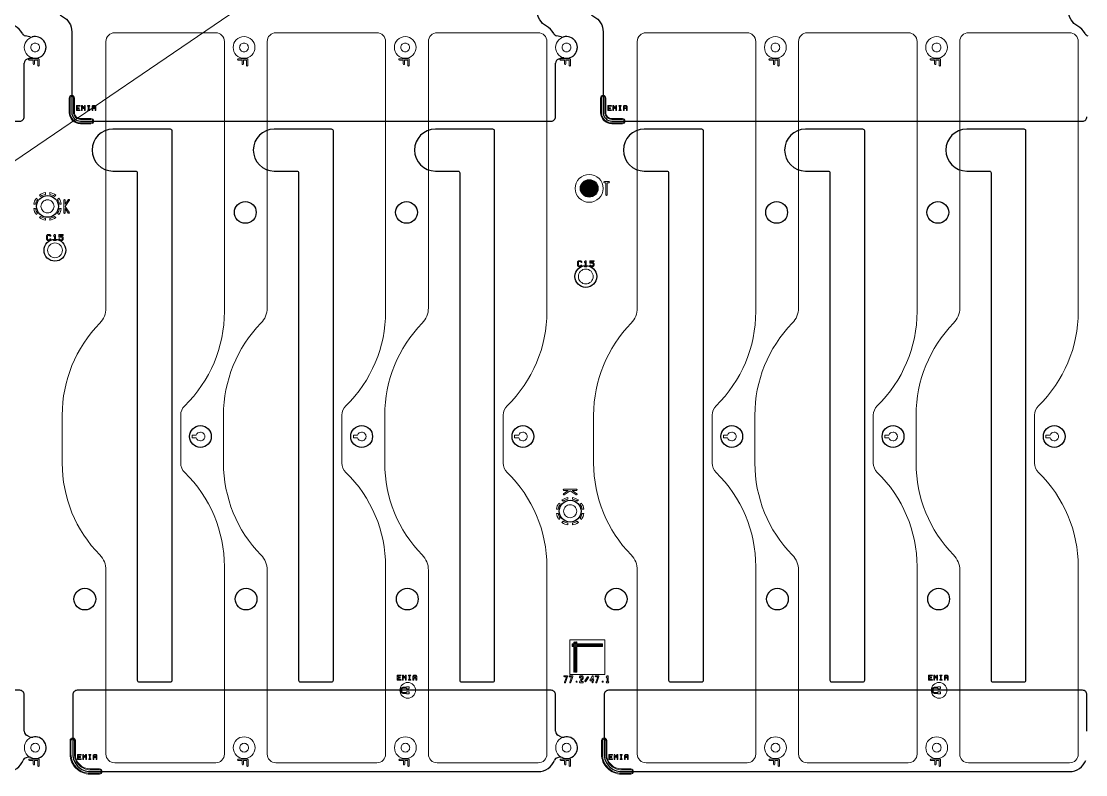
# Model space of a CAD drawing. Extents: x 2864 to 3941, y 2420 to 3182.
# Drawn here: x 3551.7 to 3673.9, y 2852.7 to 2939.2 of the extents above; entities that cross this region are included whole.
import ezdxf

# ---------------------------------------------------------------- set-up
doc = ezdxf.new("R2010")
doc.units = 0
doc.layers.get('0').update_dxf_attribs({"lineweight": 0})
doc.layers.add('EMI-T', color=6, linetype='Continuous', lineweight=0)
doc.layers.add('備註', color=1, linetype='Continuous', lineweight=0)
doc.layers.add('emia-b-panel_layer1', color=2, linetype='Continuous')
doc.layers.add('peta-b_layer0', color=1, linetype='Continuous')

# ---------------------------------------------------------------- blocks, each defined once
blk = doc.blocks.new('PAD_R1')
at = {"const_width": 0.5}
blk.add_lwpolyline([(0.25, 0, 1), (-0.25, 0, 1)], format="xyb", close=True, dxfattribs=at)

msp = doc.modelspace()

# ---------------------------------------------------------------- linework, layer by layer
for p, q in [((3559.39266, 2928.91883), (3559.47875, 2928.91883)), ((3620.39266, 2928.91883), (3620.47875, 2928.91883)), ((3554.42031, 2919.30387), (3554.42031, 2919.50672)), ((3553.51949, 2918.72363), (3553.37605, 2918.86707)), ((3553.37606, 2916.98567), (3553.51949, 2917.12911)), ((3555.51751, 2913.99884), (3555.61685, 2913.99884)), ((3616.46036, 2910.99052), (3616.5597, 2910.99052)), ((3615.43837, 2884.93044), (3614.91644, 2885.29039)), ((3614.42031, 2884.30387), (3614.42031, 2884.50672)), ((3613.51949, 2883.72363), (3613.37605, 2883.86707)), ((3613.37605, 2881.98567), (3613.51949, 2882.12911)), ((3596.23875, 2863.51816), (3596.32484, 2863.51816)), ((3617.10173, 2863.58255), (3617.18048, 2863.73131)), ((3617.18048, 2863.58255), (3617.10173, 2863.58255)), ((3617.18048, 2863.73131), (3617.18048, 2863.58255)), ((3618.96101, 2863.23739), (3619.04048, 2863.23739)), ((3657.23875, 2863.51816), (3657.32484, 2863.51816)), ((3559.52896, 2854.40886), (3559.61505, 2854.40886)), ((3620.52896, 2854.40886), (3620.61505, 2854.40886))]:
    msp.add_line(p, q)
at = {"linetype": 'Continuous'}
for points in [[(3574.97856, 2855.03646), (3574.97856, 2876.56753, 0.202321), (3570.41506, 2887.38399, -0.202214), (3569.96206, 2888.45803), (3569.96206, 2893.95789, -0.202309), (3570.41545, 2895.03231, 0.202312), (3574.97856, 2905.8484), (3574.97856, 2936.85646, 0.414215), (3573.97856, 2937.85646), (3562.37863, 2937.85646, 0.414215), (3561.37864, 2936.85646), (3561.37864, 2906.26292, -0.196013), (3560.66591, 2904.51515, 0.196007), (3556.36213, 2893.95789), (3556.36213, 2888.45803, 0.196007), (3560.66594, 2877.90074, -0.196009), (3561.37864, 2876.153), (3561.37864, 2855.03646, 0.414215), (3562.37863, 2854.03646), (3573.97856, 2854.03646, 0.414215)], [(3593.48856, 2855.03646), (3593.48856, 2876.56753, 0.202321), (3588.92506, 2887.38399, -0.202214), (3588.47206, 2888.45803), (3588.47206, 2893.95789, -0.202309), (3588.92545, 2895.03231, 0.202312), (3593.48856, 2905.8484), (3593.48856, 2936.85646, 0.414215), (3592.48856, 2937.85646), (3580.88863, 2937.85646, 0.414215), (3579.88863, 2936.85646), (3579.88863, 2906.26292, -0.196013), (3579.17591, 2904.51515, 0.196007), (3574.87214, 2893.95789), (3574.87214, 2888.45803, 0.196007), (3579.17594, 2877.90074, -0.196009), (3579.88863, 2876.153), (3579.88863, 2855.03646, 0.414215), (3580.88863, 2854.03646), (3592.48856, 2854.03646, 0.414215)], [(3611.99856, 2855.03646), (3611.99856, 2876.56753, 0.202321), (3607.43506, 2887.38399, -0.202214), (3606.98206, 2888.45803), (3606.98206, 2893.95789, -0.202309), (3607.43545, 2895.03231, 0.202312), (3611.99856, 2905.8484), (3611.99856, 2936.85646, 0.414215), (3610.99856, 2937.85646), (3599.39863, 2937.85646, 0.414215), (3598.39864, 2936.85646), (3598.39864, 2906.26292, -0.196013), (3597.68591, 2904.51515, 0.196007), (3593.38213, 2893.95789), (3593.38213, 2888.45803, 0.196007), (3597.68594, 2877.90074, -0.196009), (3598.39864, 2876.153), (3598.39864, 2855.03646, 0.414215), (3599.39863, 2854.03646), (3610.99856, 2854.03646, 0.414215)], [(3635.97856, 2855.03646), (3635.97856, 2876.56753, 0.202321), (3631.41506, 2887.38399, -0.202214), (3630.96206, 2888.45803), (3630.96206, 2893.95789, -0.202309), (3631.41545, 2895.03231, 0.202312), (3635.97856, 2905.8484), (3635.97856, 2936.85646, 0.414215), (3634.97856, 2937.85646), (3623.37863, 2937.85646, 0.414215), (3622.37864, 2936.85646), (3622.37864, 2906.26292, -0.196013), (3621.66591, 2904.51515, 0.196007), (3617.36213, 2893.95789), (3617.36213, 2888.45803, 0.196007), (3621.66594, 2877.90074, -0.196009), (3622.37864, 2876.153), (3622.37864, 2855.03646, 0.414215), (3623.37863, 2854.03646), (3634.97856, 2854.03646, 0.414215)], [(3654.48856, 2855.03646), (3654.48856, 2876.56753, 0.202321), (3649.92506, 2887.38399, -0.202214), (3649.47206, 2888.45803), (3649.47206, 2893.95789, -0.202309), (3649.92545, 2895.03231, 0.202312), (3654.48856, 2905.8484), (3654.48856, 2936.85646, 0.414215), (3653.48856, 2937.85646), (3641.88863, 2937.85646, 0.414215), (3640.88864, 2936.85646), (3640.88864, 2906.26292, -0.196013), (3640.17591, 2904.51515, 0.196007), (3635.87214, 2893.95789), (3635.87214, 2888.45803, 0.196007), (3640.17594, 2877.90074, -0.196009), (3640.88864, 2876.153), (3640.88864, 2855.03646, 0.414215), (3641.88863, 2854.03646), (3653.48856, 2854.03646, 0.414215)], [(3672.99856, 2855.03646), (3672.99856, 2876.56753, 0.202321), (3668.43506, 2887.38399, -0.202214), (3667.98206, 2888.45803), (3667.98206, 2893.95789, -0.202309), (3668.43545, 2895.03231, 0.202312), (3672.99856, 2905.8484), (3672.99856, 2936.85646, 0.414215), (3671.99856, 2937.85646), (3660.39863, 2937.85646, 0.414215), (3659.39864, 2936.85646), (3659.39864, 2906.26292, -0.196013), (3658.68591, 2904.51515, 0.196007), (3654.38214, 2893.95789), (3654.38214, 2888.45803, 0.196007), (3658.68594, 2877.90074, -0.196009), (3659.39864, 2876.153), (3659.39864, 2855.03646, 0.414215), (3660.39863, 2854.03646), (3671.99856, 2854.03646, 0.414215)], [(3554.49736, 2936.1776, 0.414215), (3553.24735, 2937.4276, 0.414215), (3551.99736, 2936.1776, 0.414215), (3553.24735, 2934.9276, 0.414215)], [(3553.74735, 2936.1776, -0.414217), (3553.24735, 2935.6776, -0.414217), (3552.74735, 2936.1776, -0.414217), (3553.24735, 2936.6776, -0.414217)], [(3578.47736, 2936.1776, 0.414215), (3577.22736, 2937.4276, 0.414215), (3575.97736, 2936.1776, 0.414215), (3577.22736, 2934.9276, 0.414215)], [(3577.72736, 2936.1776, -0.414217), (3577.22736, 2935.6776, -0.414217), (3576.72736, 2936.1776, -0.414217), (3577.22736, 2936.6776, -0.414217)], [(3596.98735, 2936.1776, 0.414215), (3595.73735, 2937.4276, 0.414215), (3594.48735, 2936.1776, 0.414215), (3595.73735, 2934.9276, 0.414215)], [(3596.23735, 2936.1776, -0.414217), (3595.73735, 2935.6776, -0.414217), (3595.23735, 2936.1776, -0.414217), (3595.73735, 2936.6776, -0.414217)], [(3615.49736, 2936.1776, 0.414215), (3614.24736, 2937.4276, 0.414215), (3612.99735, 2936.1776, 0.414215), (3614.24736, 2934.9276, 0.414215)], [(3614.74736, 2936.1776, -0.414217), (3614.24736, 2935.6776, -0.414217), (3613.74736, 2936.1776, -0.414217), (3614.24736, 2936.6776, -0.414217)], [(3639.47736, 2936.1776, 0.414215), (3638.22736, 2937.4276, 0.414215), (3636.97736, 2936.1776, 0.414215), (3638.22736, 2934.9276, 0.414215)], [(3638.72736, 2936.1776, -0.414217), (3638.22736, 2935.6776, -0.414217), (3637.72735, 2936.1776, -0.414217), (3638.22736, 2936.6776, -0.414217)], [(3657.98736, 2936.1776, 0.414215), (3656.73736, 2937.4276, 0.414215), (3655.48736, 2936.1776, 0.414215), (3656.73736, 2934.9276, 0.414215)], [(3657.23736, 2936.1776, -0.414217), (3656.73736, 2935.6776, -0.414217), (3656.23736, 2936.1776, -0.414217), (3656.73736, 2936.6776, -0.414217)], [(3553.69459, 2934.09908), (3553.69459, 2934.79445, 0.414241), (3553.61959, 2934.86945), (3553.09807, 2934.86945), (3552.57654, 2934.86945, 1), (3552.57654, 2934.71945), (3553.02307, 2934.71945), (3553.02307, 2934.27293, 1), (3553.17306, 2934.27293), (3553.17306, 2934.71945), (3553.54459, 2934.71945), (3553.54459, 2934.09908, 1)], [(3577.67459, 2934.09908), (3577.67459, 2934.79445, 0.414241), (3577.59959, 2934.86945), (3577.07806, 2934.86945), (3576.55654, 2934.86945, 1), (3576.55654, 2934.71945), (3577.00307, 2934.71945), (3577.00307, 2934.27293, 1), (3577.15307, 2934.27293), (3577.15307, 2934.71945), (3577.52459, 2934.71945), (3577.52459, 2934.09908, 1)], [(3596.18459, 2934.09908), (3596.18459, 2934.79445, 0.414241), (3596.10959, 2934.86945), (3595.58807, 2934.86945), (3595.06654, 2934.86945, 1), (3595.06654, 2934.71945), (3595.51306, 2934.71945), (3595.51306, 2934.27293, 1), (3595.66306, 2934.27293), (3595.66306, 2934.71945), (3596.03459, 2934.71945), (3596.03459, 2934.09908, 1)], [(3614.69459, 2934.09908), (3614.69459, 2934.79445, 0.414241), (3614.61959, 2934.86945), (3614.09807, 2934.86945), (3613.57654, 2934.86945, 1), (3613.57654, 2934.71945), (3614.02307, 2934.71945), (3614.02307, 2934.27293, 1), (3614.17306, 2934.27293), (3614.17306, 2934.71945), (3614.54459, 2934.71945), (3614.54459, 2934.09908, 1)], [(3638.67459, 2934.09908), (3638.67459, 2934.79445, 0.414241), (3638.59959, 2934.86945), (3638.07806, 2934.86945), (3637.55654, 2934.86945, 1), (3637.55654, 2934.71945), (3638.00306, 2934.71945), (3638.00306, 2934.27293, 1), (3638.15307, 2934.27293), (3638.15307, 2934.71945), (3638.52459, 2934.71945), (3638.52459, 2934.09908, 1)], [(3657.18459, 2934.09908), (3657.18459, 2934.79445, 0.414241), (3657.10959, 2934.86945), (3656.58807, 2934.86945), (3656.06654, 2934.86945, 1), (3656.06654, 2934.71945), (3656.51307, 2934.71945), (3656.51307, 2934.27293, 1), (3656.66307, 2934.27293), (3656.66307, 2934.71945), (3657.03459, 2934.71945), (3657.03459, 2934.09908, 1)], [(3559.66075, 2927.40916, 1), (3559.66075, 2928.00916), (3558.4536, 2928.00916, -0.414216), (3557.75361, 2928.70916), (3557.75361, 2930.36138, 1), (3557.15361, 2930.36138), (3557.15361, 2928.70916, 0.414215), (3558.4536, 2927.40916)], [(3559.66075, 2927.50916), (3558.4536, 2927.50916, -0.414215), (3557.25361, 2928.70916), (3557.25361, 2930.36138, -1), (3557.65361, 2930.36138), (3557.65361, 2928.70916, 0.414216), (3558.4536, 2927.90916), (3559.66075, 2927.90916, -1)], [(3620.66074, 2927.40916, 1), (3620.66074, 2928.00916), (3619.4536, 2928.00916, -0.414216), (3618.7536, 2928.70916), (3618.7536, 2930.36138, 1), (3618.1536, 2930.36138), (3618.1536, 2928.70916, 0.414215), (3619.4536, 2927.40916)], [(3620.66074, 2927.50916), (3619.4536, 2927.50916, -0.414215), (3618.2536, 2928.70916), (3618.2536, 2930.36138, -1), (3618.6536, 2930.36138), (3618.6536, 2928.70916, 0.414216), (3619.4536, 2927.90916), (3620.66074, 2927.90916, -1)], [(3618.45375, 2919.99058, 0.414214), (3616.8538, 2921.59053, 0.414214), (3615.25386, 2919.99058, 0.414214), (3616.8538, 2918.39064, 0.414214)], [(3619.09283, 2920.6305, 1), (3619.09283, 2920.7805), (3618.84448, 2920.7805), (3618.59614, 2920.7805, 1), (3618.59614, 2920.6305), (3618.76948, 2920.6305), (3618.76948, 2919.2651, 1), (3618.91948, 2919.2651), (3618.91948, 2920.6305)], [(3555.42031, 2917.92637, 0.414216), (3554.67031, 2918.67637, 0.414216), (3553.92031, 2917.92637, 0.414216), (3554.67031, 2917.17637, 0.414216)], [(3578.62586, 2917.23066, 0.414215), (3577.37586, 2918.48066, 0.414215), (3576.12586, 2917.23066, 0.414215), (3577.37586, 2915.98066, 0.414215)], [(3597.13586, 2917.23066, 0.414215), (3595.88586, 2918.48066, 0.414215), (3594.63586, 2917.23066, 0.414215), (3595.88586, 2915.98066, 0.414215)], [(3639.62586, 2917.23066, 0.414215), (3638.37586, 2918.48066, 0.414215), (3637.12586, 2917.23066, 0.414215), (3638.37586, 2915.98066, 0.414215)], [(3658.13586, 2917.23066, 0.414215), (3656.88586, 2918.48066, 0.414215), (3655.63586, 2917.23066, 0.414215), (3656.88586, 2915.98066, 0.414215)], [(3555.05154, 2914.11282, 1), (3554.98083, 2914.18353), (3554.89614, 2914.09884), (3554.73888, 2914.09884), (3554.66883, 2914.16889), (3554.66883, 2914.52482), (3554.73888, 2914.59487), (3554.89614, 2914.59487), (3554.98083, 2914.51017, 1), (3555.05154, 2914.58088), (3554.95236, 2914.68007, 0.200121), (3554.91685, 2914.69487), (3554.71817, 2914.69487, 0.200121), (3554.68266, 2914.68007), (3554.58364, 2914.58104, 0.200121), (3554.56883, 2914.54553), (3554.56883, 2914.14818, 0.200121), (3554.58364, 2914.11267), (3554.68266, 2914.01364, 0.200121), (3554.71817, 2913.99884), (3554.91685, 2913.99884, 0.200121), (3554.95236, 2914.01364)], [(3556.46618, 2914.14818), (3556.46618, 2914.34685, 0.200121), (3556.45139, 2914.38236), (3556.35236, 2914.48139, 0.200121), (3556.31685, 2914.49619), (3556.06883, 2914.49619), (3556.06883, 2914.59487), (3556.41619, 2914.59487, 1), (3556.41619, 2914.69487), (3556.01884, 2914.69487, 0.414253), (3555.96884, 2914.64487), (3555.96884, 2914.44619, 0.414253), (3556.01884, 2914.39619), (3556.29614, 2914.39619), (3556.36618, 2914.32614), (3556.36618, 2914.16889), (3556.29614, 2914.09884), (3556.13888, 2914.09884), (3556.05419, 2914.18353, 1), (3555.98348, 2914.11282), (3556.08266, 2914.01364, 0.200121), (3556.11817, 2913.99884), (3556.31685, 2913.99884, 0.200121), (3556.35236, 2914.01364), (3556.45139, 2914.11267, 0.200121)], [(3556.37276, 2912.8822, 0.414215), (3555.52276, 2913.7322, 0.414215), (3554.67276, 2912.8822, 0.414215), (3555.52276, 2912.0322, 0.414215)], [(3615.99439, 2911.1045, 1), (3615.92368, 2911.17521), (3615.83899, 2911.09052), (3615.68173, 2911.09052), (3615.61169, 2911.16056), (3615.61169, 2911.51649), (3615.68173, 2911.58654), (3615.83899, 2911.58654), (3615.92368, 2911.50185, 1), (3615.99439, 2911.57256), (3615.89521, 2911.67174, 0.200121), (3615.8597, 2911.68654), (3615.66103, 2911.68654, 0.200121), (3615.62551, 2911.67174), (3615.52649, 2911.57271, 0.200121), (3615.51169, 2911.5372), (3615.51169, 2911.13985, 0.200121), (3615.52649, 2911.10434), (3615.62551, 2911.00532, 0.200121), (3615.66103, 2910.99052), (3615.8597, 2910.99052, 0.200121), (3615.89521, 2911.00532)], [(3617.40904, 2911.13985), (3617.40904, 2911.33853, 0.200121), (3617.39424, 2911.37404), (3617.29521, 2911.47307, 0.200121), (3617.2597, 2911.48787), (3617.01169, 2911.48787), (3617.01169, 2911.58654), (3617.35904, 2911.58654, 1), (3617.35904, 2911.68654), (3616.96169, 2911.68654, 0.414253), (3616.91169, 2911.63654), (3616.91169, 2911.43787, 0.414253), (3616.96169, 2911.38787), (3617.23899, 2911.38787), (3617.30904, 2911.31782), (3617.30904, 2911.16056), (3617.23899, 2911.09052), (3617.08174, 2911.09052), (3616.99704, 2911.17521, 1), (3616.92633, 2911.1045), (3617.02552, 2911.00532, 0.200121), (3617.06103, 2910.99052), (3617.2597, 2910.99052, 0.200121), (3617.29521, 2911.00532), (3617.39424, 2911.10434, 0.200121)], [(3617.31561, 2909.87387, 0.414215), (3616.46561, 2910.72387, 0.414215), (3615.61561, 2909.87387, 0.414215), (3616.46561, 2909.02387, 0.414215)], [(3573.47409, 2891.50493, 0.414215), (3572.22409, 2892.75493, 0.414215), (3570.97409, 2891.50493, 0.414215), (3572.22409, 2890.25493, 0.414215)], [(3591.98409, 2891.50493, 0.414215), (3590.73409, 2892.75493, 0.414215), (3589.48409, 2891.50493, 0.414215), (3590.73409, 2890.25493, 0.414215)], [(3610.49409, 2891.50493, 0.414215), (3609.24409, 2892.75493, 0.414215), (3607.99409, 2891.50493, 0.414215), (3609.24409, 2890.25493, 0.414215)], [(3634.47409, 2891.50493, 0.414215), (3633.22409, 2892.75493, 0.414215), (3631.97409, 2891.50493, 0.414215), (3633.22409, 2890.25493, 0.414215)], [(3652.98409, 2891.50493, 0.414215), (3651.73409, 2892.75493, 0.414215), (3650.48409, 2891.50493, 0.414215), (3651.73409, 2890.25493, 0.414215)], [(3671.49409, 2891.50493, 0.414215), (3670.24409, 2892.75493, 0.414215), (3668.99409, 2891.50493, 0.414215), (3670.24409, 2890.25493, 0.414215)], [(3572.72409, 2891.50493, -0.414217), (3572.22409, 2891.00493, -0.327542), (3571.74712, 2891.35493), (3571.27295, 2891.35493), (3571.27295, 2891.65493), (3571.74712, 2891.65493, -0.327544), (3572.22409, 2892.00493, -0.414217)], [(3591.23409, 2891.50493, -0.414217), (3590.73409, 2891.00493, -0.327542), (3590.25712, 2891.35493), (3589.78295, 2891.35493), (3589.78295, 2891.65493), (3590.25712, 2891.65493, -0.327544), (3590.73409, 2892.00493, -0.414217)], [(3609.74409, 2891.50493, -0.414217), (3609.24409, 2891.00493, -0.327542), (3608.76712, 2891.35493), (3608.29295, 2891.35493), (3608.29295, 2891.65493), (3608.76712, 2891.65493, -0.327544), (3609.24409, 2892.00493, -0.414217)], [(3633.72409, 2891.50493, -0.414217), (3633.22409, 2891.00493, -0.327542), (3632.74712, 2891.35493), (3632.27295, 2891.35493), (3632.27295, 2891.65493), (3632.74712, 2891.65493, -0.327544), (3633.22409, 2892.00493, -0.414217)], [(3652.23409, 2891.50493, -0.414217), (3651.73409, 2891.00493, -0.327542), (3651.25712, 2891.35493), (3650.78295, 2891.35493), (3650.78295, 2891.65493), (3651.25712, 2891.65493, -0.327544), (3651.73409, 2892.00493, -0.414217)], [(3670.74409, 2891.50493, -0.414217), (3670.24409, 2891.00493, -0.327542), (3669.76712, 2891.35493), (3669.29295, 2891.35493), (3669.29295, 2891.65493), (3669.76712, 2891.65493, -0.327544), (3670.24409, 2892.00493, -0.414217)], [(3615.42031, 2882.92637, 0.414216), (3614.67031, 2883.67637, 0.414216), (3613.92031, 2882.92637, 0.414216), (3614.67031, 2882.17637, 0.414216)], [(3560.2037, 2872.83723, 0.414215), (3558.9537, 2874.08723, 0.414215), (3557.7037, 2872.83723, 0.414215), (3558.9537, 2871.58723, 0.414215)], [(3578.7137, 2872.83723, 0.414215), (3577.4637, 2874.08723, 0.414215), (3576.2137, 2872.83723, 0.414215), (3577.4637, 2871.58723, 0.414215)], [(3597.2237, 2872.83723, 0.414215), (3595.9737, 2874.08723, 0.414215), (3594.7237, 2872.83723, 0.414215), (3595.9737, 2871.58723, 0.414215)], [(3621.2037, 2872.83723, 0.414215), (3619.9537, 2874.08723, 0.414215), (3618.7037, 2872.83723, 0.414215), (3619.9537, 2871.58723, 0.414215)], [(3639.7137, 2872.83723, 0.414215), (3638.4637, 2874.08723, 0.414215), (3637.2137, 2872.83723, 0.414215), (3638.4637, 2871.58723, 0.414215)], [(3658.2237, 2872.83723, 0.414215), (3656.9737, 2874.08723, 0.414215), (3655.7237, 2872.83723, 0.414215), (3656.9737, 2871.58723, 0.414215)], [(3618.34158, 2867.39019), (3615.42887, 2867.39019), (3615.42887, 2864.47748, -1), (3615.35168, 2864.47748), (3615.35168, 2867.39019), (3615.30457, 2867.39019), (3615.30457, 2864.47748, -1), (3615.22738, 2864.47748), (3615.22738, 2867.39019), (3615.18027, 2867.39019), (3615.18027, 2864.47748, -1), (3615.10308, 2864.47748), (3615.10308, 2867.39019), (3614.93897, 2867.39019, -1), (3614.93897, 2867.46738), (3615.10308, 2867.46738), (3615.10308, 2867.51449), (3614.93897, 2867.51449, -1), (3614.93897, 2867.59168), (3615.10308, 2867.59168), (3615.10308, 2867.63879), (3614.93897, 2867.63879, -1), (3614.93897, 2867.71598), (3615.10308, 2867.71598), (3615.10308, 2867.88009, -1), (3615.18027, 2867.88009), (3615.18027, 2867.71598), (3615.22738, 2867.71598), (3615.22738, 2867.88009, -1), (3615.30457, 2867.88009), (3615.30457, 2867.71598), (3615.35168, 2867.71598), (3615.35168, 2867.88009, -1), (3615.42887, 2867.88009), (3615.42887, 2867.71598), (3618.34158, 2867.71598, -1), (3618.34158, 2867.63879), (3615.42887, 2867.63879), (3615.42887, 2867.59168), (3618.34158, 2867.59168, -1), (3618.34158, 2867.51449), (3615.42887, 2867.51449), (3615.42887, 2867.46738), (3618.34158, 2867.46738, -1)], [(3596.92287, 2862.36106, 0.414215), (3596.02288, 2863.26106, 0.414215), (3595.12288, 2862.36106, 0.414215), (3596.02288, 2861.46106, 0.414215)], [(3616.76897, 2863.8257, 1), (3616.67093, 2863.8949), (3616.35305, 2863.44457, 1), (3616.45109, 2863.37537)], [(3617.31995, 2863.46255, 1), (3617.31995, 2863.58255), (3617.30048, 2863.58255), (3617.30048, 2863.97288, 0.782945), (3617.18739, 2864.00084), (3616.94911, 2863.55075, 0.565966), (3617.00207, 2863.46255), (3617.18048, 2863.46255), (3617.18048, 2863.29739, 1), (3617.30048, 2863.29739), (3617.30048, 2863.46255)], [(3657.92288, 2862.36106, 0.414215), (3657.02288, 2863.26106, 0.414215), (3656.12288, 2862.36106, 0.414215), (3657.02288, 2861.46106, 0.414215)], [(3596.18538, 2861.99856, -0.414253), (3596.13537, 2861.94856), (3595.91038, 2861.94856, -0.414253), (3595.86037, 2861.99856), (3595.86037, 2862.01531), (3595.47711, 2862.01531, -0.414222), (3595.2271, 2862.26531), (3595.2271, 2862.46531, -0.414222), (3595.47711, 2862.71531), (3595.86037, 2862.71531), (3595.86037, 2862.72356, -0.414253), (3595.91038, 2862.77356), (3596.13537, 2862.77356, -0.414253), (3596.18538, 2862.72356), (3596.18538, 2862.59856, -0.414253), (3596.13537, 2862.54856), (3595.91038, 2862.54856, -0.414253), (3595.86037, 2862.59856), (3595.86037, 2862.61531), (3595.47711, 2862.61531, 0.414224), (3595.32711, 2862.46531), (3595.32711, 2862.26531, 0.414224), (3595.47711, 2862.11531), (3595.86037, 2862.11531), (3595.86037, 2862.12356, -0.414253), (3595.91038, 2862.17356), (3596.13537, 2862.17356, -0.414253), (3596.18538, 2862.12356)], [(3657.18538, 2861.99856, -0.414253), (3657.13538, 2861.94856), (3656.91037, 2861.94856, -0.414253), (3656.86037, 2861.99856), (3656.86037, 2862.01531), (3656.47711, 2862.01531, -0.414222), (3656.22711, 2862.26531), (3656.22711, 2862.46531, -0.414222), (3656.47711, 2862.71531), (3656.86037, 2862.71531), (3656.86037, 2862.72356, -0.414253), (3656.91037, 2862.77356), (3657.13538, 2862.77356, -0.414253), (3657.18538, 2862.72356), (3657.18538, 2862.59856, -0.414253), (3657.13538, 2862.54856), (3656.91037, 2862.54856, -0.414253), (3656.86037, 2862.59856), (3656.86037, 2862.61531), (3656.47711, 2862.61531, 0.414224), (3656.32711, 2862.46531), (3656.32711, 2862.26531, 0.414224), (3656.47711, 2862.11531), (3656.86037, 2862.11531), (3656.86037, 2862.12356, -0.414253), (3656.91037, 2862.17356), (3657.13538, 2862.17356, -0.414253), (3657.18538, 2862.12356)], [(3554.51189, 2855.7762, 0.414215), (3553.2619, 2857.0262, 0.414215), (3552.01189, 2855.7762, 0.414215), (3553.2619, 2854.5262, 0.414215)], [(3578.49189, 2855.7762, 0.414215), (3577.2419, 2857.0262, 0.414215), (3575.99189, 2855.7762, 0.414215), (3577.2419, 2854.5262, 0.414215)], [(3597.0019, 2855.7762, 0.414215), (3595.7519, 2857.0262, 0.414215), (3594.5019, 2855.7762, 0.414215), (3595.7519, 2854.5262, 0.414215)], [(3615.51189, 2855.7762, 0.414215), (3614.26189, 2857.0262, 0.414215), (3613.01189, 2855.7762, 0.414215), (3614.26189, 2854.5262, 0.414215)], [(3639.4919, 2855.7762, 0.414215), (3638.24189, 2857.0262, 0.414215), (3636.9919, 2855.7762, 0.414215), (3638.24189, 2854.5262, 0.414215)], [(3658.00189, 2855.7762, 0.414215), (3656.75189, 2857.0262, 0.414215), (3655.5019, 2855.7762, 0.414215), (3656.75189, 2854.5262, 0.414215)], [(3553.76189, 2855.7762, -0.414217), (3553.2619, 2855.2762, -0.414217), (3552.7619, 2855.7762, -0.414217), (3553.2619, 2856.2762, -0.414217)], [(3560.64034, 2852.73646, 1), (3560.64034, 2853.33646), (3559.56467, 2853.33646, -0.414215), (3557.86467, 2855.03646), (3557.86467, 2856.58478, 1), (3557.26467, 2856.58478), (3557.26467, 2855.03646, 0.414214), (3559.56467, 2852.73646)], [(3560.64034, 2852.83646), (3559.56467, 2852.83646, -0.414214), (3557.36467, 2855.03646), (3557.36467, 2856.58478, -1), (3557.76467, 2856.58478), (3557.76467, 2855.03646, 0.414215), (3559.56467, 2853.23646), (3560.64034, 2853.23646, -1)], [(3577.7419, 2855.7762, -0.414217), (3577.2419, 2855.2762, -0.414217), (3576.7419, 2855.7762, -0.414217), (3577.2419, 2856.2762, -0.414217)], [(3596.2519, 2855.7762, -0.414217), (3595.7519, 2855.2762, -0.414217), (3595.2519, 2855.7762, -0.414217), (3595.7519, 2856.2762, -0.414217)], [(3614.76189, 2855.7762, -0.414217), (3614.26189, 2855.2762, -0.414217), (3613.76189, 2855.7762, -0.414217), (3614.26189, 2856.2762, -0.414217)], [(3621.64033, 2852.73646, 1), (3621.64033, 2853.33646), (3620.56467, 2853.33646, -0.414215), (3618.86468, 2855.03646), (3618.86468, 2856.58478, 1), (3618.26468, 2856.58478), (3618.26468, 2855.03646, 0.414214), (3620.56467, 2852.73646)], [(3621.64033, 2852.83646), (3620.56467, 2852.83646, -0.414214), (3618.36468, 2855.03646), (3618.36468, 2856.58478, -1), (3618.76468, 2856.58478), (3618.76468, 2855.03646, 0.414215), (3620.56467, 2853.23646), (3621.64033, 2853.23646, -1)], [(3638.7419, 2855.7762, -0.414217), (3638.24189, 2855.2762, -0.414217), (3637.7419, 2855.7762, -0.414217), (3638.24189, 2856.2762, -0.414217)], [(3657.25189, 2855.7762, -0.414217), (3656.75189, 2855.2762, -0.414217), (3656.25189, 2855.7762, -0.414217), (3656.75189, 2856.2762, -0.414217)], [(3553.70913, 2853.69769), (3553.70913, 2854.39305, 0.414241), (3553.63413, 2854.46805), (3553.1126, 2854.46805), (3552.59108, 2854.46805, 1), (3552.59108, 2854.31805), (3553.03761, 2854.31805), (3553.03761, 2853.87153, 1), (3553.18761, 2853.87153), (3553.18761, 2854.31805), (3553.55913, 2854.31805), (3553.55913, 2853.69769, 1)], [(3577.68913, 2853.69769), (3577.68913, 2854.39305, 0.414241), (3577.61413, 2854.46805), (3577.0926, 2854.46805), (3576.57108, 2854.46805, 1), (3576.57108, 2854.31805), (3577.01761, 2854.31805), (3577.01761, 2853.87153, 1), (3577.1676, 2853.87153), (3577.1676, 2854.31805), (3577.53913, 2854.31805), (3577.53913, 2853.69769, 1)], [(3596.19913, 2853.69769), (3596.19913, 2854.39305, 0.414241), (3596.12413, 2854.46805), (3595.6026, 2854.46805), (3595.08108, 2854.46805, 1), (3595.08108, 2854.31805), (3595.5276, 2854.31805), (3595.5276, 2853.87153, 1), (3595.67761, 2853.87153), (3595.67761, 2854.31805), (3596.04913, 2854.31805), (3596.04913, 2853.69769, 1)], [(3614.70913, 2853.69769), (3614.70913, 2854.39305, 0.414241), (3614.63413, 2854.46805), (3614.11261, 2854.46805), (3613.59108, 2854.46805, 1), (3613.59108, 2854.31805), (3614.03761, 2854.31805), (3614.03761, 2853.87153, 1), (3614.18761, 2853.87153), (3614.18761, 2854.31805), (3614.55913, 2854.31805), (3614.55913, 2853.69769, 1)], [(3638.68913, 2853.69769), (3638.68913, 2854.39305, 0.414241), (3638.61413, 2854.46805), (3638.0926, 2854.46805), (3637.57108, 2854.46805, 1), (3637.57108, 2854.31805), (3638.0176, 2854.31805), (3638.0176, 2853.87153, 1), (3638.1676, 2853.87153), (3638.1676, 2854.31805), (3638.53913, 2854.31805), (3638.53913, 2853.69769, 1)], [(3657.19913, 2853.69769), (3657.19913, 2854.39305, 0.414241), (3657.12413, 2854.46805), (3656.60261, 2854.46805), (3656.08108, 2854.46805, 1), (3656.08108, 2854.31805), (3656.52761, 2854.31805), (3656.52761, 2853.87153, 1), (3656.6776, 2853.87153), (3656.6776, 2854.31805), (3657.04913, 2854.31805), (3657.04913, 2853.69769, 1)]]:
    msp.add_lwpolyline(points, format="xyb", close=True, dxfattribs=at)
for points in [[(3558.36484, 2928.91883, 1), (3558.36484, 2928.99883), (3558.06047, 2928.99883), (3558.06047, 2929.17711), (3558.27875, 2929.17711, 1), (3558.27875, 2929.25711), (3558.06047, 2929.25711), (3558.06047, 2929.43538), (3558.36484, 2929.43538, 1), (3558.36484, 2929.51538), (3558.02047, 2929.51538, 0.414265), (3557.98047, 2929.47538), (3557.98047, 2929.21711)], [(3557.98047, 2929.21711), (3557.98047, 2928.95883, 0.414265), (3558.02047, 2928.91883), (3558.36484, 2928.91883)], [(3558.79266, 2929.28922), (3558.65376, 2929.49757, 0.743057), (3558.58047, 2929.47528), (3558.58047, 2928.95883, 1), (3558.66047, 2928.95883), (3558.66047, 2929.34327)], [(3558.66047, 2929.34327), (3558.75937, 2929.19492, 0.535232), (3558.82594, 2929.19492), (3558.92484, 2929.34327)], [(3559.00484, 2928.95883), (3559.00484, 2929.47528, 0.743057), (3558.93156, 2929.49757), (3558.79266, 2929.28922)], [(3558.92484, 2929.34327), (3558.92484, 2928.95883, 1), (3559.00484, 2928.95883)], [(3559.47875, 2928.91883, 1), (3559.47875, 2928.99883), (3559.43266, 2928.99883), (3559.43266, 2929.43538), (3559.47875, 2929.43538, 1), (3559.47875, 2929.51538), (3559.39266, 2929.51538), (3559.30657, 2929.51538, 1), (3559.30657, 2929.43538), (3559.35266, 2929.43538), (3559.35266, 2928.99883), (3559.30657, 2928.99883, 1), (3559.30657, 2928.91883), (3559.39266, 2928.91883)], [(3560.20484, 2928.95883), (3560.20484, 2929.21711), (3560.20484, 2929.389, 0.200868), (3560.19313, 2929.41758), (3560.10704, 2929.50367, 0.200868), (3560.07846, 2929.51538), (3559.90685, 2929.51538, 0.200868), (3559.87828, 2929.50367), (3559.79219, 2929.41758, 0.200868), (3559.78047, 2929.389), (3559.78047, 2929.21711)], [(3559.78047, 2929.21711), (3559.78047, 2928.95883, 1), (3559.86047, 2928.95883), (3559.86047, 2929.17711), (3560.12484, 2929.17711), (3560.12484, 2928.95883, 1), (3560.20484, 2928.95883)], [(3619.36484, 2928.91883, 1), (3619.36484, 2928.99883), (3619.06047, 2928.99883), (3619.06047, 2929.17711), (3619.27875, 2929.17711, 1), (3619.27875, 2929.25711), (3619.06047, 2929.25711), (3619.06047, 2929.43538), (3619.36484, 2929.43538, 1), (3619.36484, 2929.51538), (3619.02047, 2929.51538, 0.414265), (3618.98047, 2929.47538), (3618.98047, 2929.21711)], [(3618.98047, 2929.21711), (3618.98047, 2928.95883, 0.414265), (3619.02047, 2928.91883), (3619.36484, 2928.91883)], [(3619.79266, 2929.28922), (3619.65375, 2929.49757, 0.743057), (3619.58047, 2929.47528), (3619.58047, 2928.95883, 1), (3619.66047, 2928.95883), (3619.66047, 2929.34327)], [(3619.66047, 2929.34327), (3619.75937, 2929.19492, 0.535232), (3619.82594, 2929.19492), (3619.92484, 2929.34327)], [(3620.00484, 2928.95883), (3620.00484, 2929.47528, 0.743057), (3619.93156, 2929.49757), (3619.79266, 2929.28922)], [(3619.92484, 2929.34327), (3619.92484, 2928.95883, 1), (3620.00484, 2928.95883)], [(3620.47875, 2928.91883, 1), (3620.47875, 2928.99883), (3620.43266, 2928.99883), (3620.43266, 2929.43538), (3620.47875, 2929.43538, 1), (3620.47875, 2929.51538), (3620.39266, 2929.51538), (3620.30656, 2929.51538, 1), (3620.30656, 2929.43538), (3620.35266, 2929.43538), (3620.35266, 2928.99883), (3620.30656, 2928.99883, 1), (3620.30656, 2928.91883), (3620.39266, 2928.91883)], [(3621.20484, 2928.95883), (3621.20484, 2929.21711), (3621.20484, 2929.389, 0.200868), (3621.19313, 2929.41758), (3621.10703, 2929.50367, 0.200868), (3621.07846, 2929.51538), (3620.90685, 2929.51538, 0.200868), (3620.87828, 2929.50367), (3620.79219, 2929.41758, 0.200868), (3620.78047, 2929.389), (3620.78047, 2929.21711)], [(3620.78047, 2929.21711), (3620.78047, 2928.95883, 1), (3620.86047, 2928.95883), (3620.86047, 2929.17711), (3621.12484, 2929.17711), (3621.12484, 2928.95883, 1), (3621.20484, 2928.95883)], [(3554.92031, 2919.50672), (3554.92031, 2919.30387, -0.106992), (3555.46757, 2919.07719), (3555.611, 2919.22062)], [(3553.08996, 2918.17637), (3553.29281, 2918.17637, -0.106992), (3553.51949, 2918.72363)], [(3553.72961, 2919.22062), (3553.87305, 2919.07719, -0.106991), (3554.42031, 2919.30387)], [(3555.96456, 2918.86707), (3555.82112, 2918.72363, -0.106991), (3556.0478, 2918.17637), (3556.25066, 2918.17637)], [(3556.68764, 2918.16194), (3556.68764, 2918.64129, 1), (3556.53764, 2918.64129), (3556.53764, 2917.20089, 1), (3556.68764, 2917.20089), (3556.68764, 2917.68024)], [(3557.17107, 2917.24347), (3556.70375, 2917.92109), (3557.17107, 2918.59871, 1), (3557.04759, 2918.68387), (3556.68764, 2918.16194)], [(3553.51949, 2917.12911, -0.106993), (3553.29281, 2917.67637), (3553.08996, 2917.67637)], [(3556.25066, 2917.67637), (3556.0478, 2917.67637, -0.106992), (3555.82112, 2917.12911), (3555.96456, 2916.98567)], [(3556.68764, 2917.68024), (3557.04759, 2917.15831, 1), (3557.17107, 2917.24347)], [(3554.42031, 2916.34602), (3554.42031, 2916.54887, -0.106992), (3553.87305, 2916.77556), (3553.72961, 2916.63212)], [(3555.611, 2916.63212), (3555.46757, 2916.77556, -0.106991), (3554.92031, 2916.54887), (3554.92031, 2916.34602)], [(3555.61685, 2913.99884, 1), (3555.61685, 2914.09884), (3555.56751, 2914.09884), (3555.56751, 2914.64487, 0.669786), (3555.482, 2914.68007), (3555.38282, 2914.58088, 1), (3555.45353, 2914.51017), (3555.46751, 2914.52416)], [(3555.46751, 2914.52416), (3555.46751, 2914.09884), (3555.41817, 2914.09884, 1), (3555.41817, 2913.99884), (3555.51751, 2913.99884)], [(3616.5597, 2910.99052, 1), (3616.5597, 2911.09052), (3616.51036, 2911.09052), (3616.51036, 2911.63654, 0.669786), (3616.42485, 2911.67174), (3616.32567, 2911.57256, 1), (3616.39638, 2911.50185), (3616.41036, 2911.51583)], [(3616.41036, 2911.51583), (3616.41036, 2911.09052), (3616.36103, 2911.09052, 1), (3616.36103, 2910.99052), (3616.46036, 2910.99052)], [(3614.91644, 2885.29039), (3615.39579, 2885.29039, 1), (3615.39579, 2885.44039), (3613.95539, 2885.44039, 1), (3613.95539, 2885.29039), (3614.43474, 2885.29039)], [(3614.43474, 2885.29039), (3613.91281, 2884.93044, 1), (3613.99797, 2884.80696), (3614.67559, 2885.27429), (3615.35321, 2884.80696, 1), (3615.43837, 2884.93044)], [(3613.72961, 2884.22062), (3613.87305, 2884.07719, -0.106991), (3614.42031, 2884.30387)], [(3614.92031, 2884.50672), (3614.92031, 2884.30387, -0.106992), (3615.46757, 2884.07719), (3615.61101, 2884.22062)], [(3613.08996, 2883.17637), (3613.29281, 2883.17637, -0.106992), (3613.51949, 2883.72363)], [(3613.51949, 2882.12911, -0.106991), (3613.29281, 2882.67637), (3613.08996, 2882.67637)], [(3615.96456, 2883.86707), (3615.82112, 2883.72363, -0.106991), (3616.0478, 2883.17637), (3616.25066, 2883.17637)], [(3616.25066, 2882.67637), (3616.0478, 2882.67637, -0.106992), (3615.82112, 2882.12911), (3615.96456, 2881.98568)], [(3614.42031, 2881.34602), (3614.42031, 2881.54887, -0.106992), (3613.87305, 2881.77556), (3613.72961, 2881.63212)], [(3615.61101, 2881.63212), (3615.46757, 2881.77556, -0.106993), (3614.92031, 2881.54887), (3614.92031, 2881.34602)], [(3595.21093, 2863.51816, 1), (3595.21093, 2863.59816), (3594.90656, 2863.59816), (3594.90656, 2863.77644), (3595.12484, 2863.77644, 1), (3595.12484, 2863.85644), (3594.90656, 2863.85644), (3594.90656, 2864.03472), (3595.21093, 2864.03472, 1), (3595.21093, 2864.11472), (3594.86656, 2864.11472, 0.414265), (3594.82656, 2864.07472), (3594.82656, 2863.81644)], [(3594.82656, 2863.81644), (3594.82656, 2863.55816, 0.414265), (3594.86656, 2863.51816), (3595.21093, 2863.51816)], [(3595.63875, 2863.88855), (3595.49984, 2864.09691, 0.743057), (3595.42656, 2864.07462), (3595.42656, 2863.55816, 1), (3595.50656, 2863.55816), (3595.50656, 2863.94261)], [(3595.50656, 2863.94261), (3595.60546, 2863.79425, 0.535232), (3595.67203, 2863.79425), (3595.77093, 2863.94261)], [(3595.85093, 2863.55816), (3595.85093, 2864.07462, 0.743057), (3595.77765, 2864.09691), (3595.63875, 2863.88855)], [(3595.77093, 2863.94261), (3595.77093, 2863.55816, 1), (3595.85093, 2863.55816)], [(3596.32484, 2863.51816, 1), (3596.32484, 2863.59816), (3596.27875, 2863.59816), (3596.27875, 2864.03472), (3596.32484, 2864.03472, 1), (3596.32484, 2864.11472), (3596.23875, 2864.11472), (3596.15265, 2864.11472, 1), (3596.15265, 2864.03472), (3596.19875, 2864.03472), (3596.19875, 2863.59816), (3596.15265, 2863.59816, 1), (3596.15265, 2863.51816), (3596.23875, 2863.51816)], [(3597.05093, 2863.55816), (3597.05093, 2863.81644), (3597.05093, 2863.98834, 0.200868), (3597.03922, 2864.01691), (3596.95312, 2864.103, 0.200868), (3596.92455, 2864.11472), (3596.75294, 2864.11472, 0.200868), (3596.72437, 2864.103), (3596.63827, 2864.01691, 0.200868), (3596.62656, 2863.98834), (3596.62656, 2863.81644)], [(3596.62656, 2863.81644), (3596.62656, 2863.55816, 1), (3596.70656, 2863.55816), (3596.70656, 2863.77644), (3596.97093, 2863.77644), (3596.97093, 2863.55816, 1), (3597.05093, 2863.55816)], [(3614.37653, 2863.95291, 0.519146), (3614.31964, 2864.03288), (3614.00207, 2864.03288, 1), (3614.00207, 2863.91288), (3614.23515, 2863.91288)], [(3614.23515, 2863.91288), (3614.02496, 2863.31736, 1), (3614.13812, 2863.27742), (3614.37653, 2863.95291)], [(3614.97653, 2863.95291, 0.519146), (3614.91964, 2864.03288), (3614.60207, 2864.03288, 1), (3614.60207, 2863.91288), (3614.83515, 2863.91288)], [(3614.83515, 2863.91288), (3614.62496, 2863.31736, 1), (3614.73812, 2863.27742), (3614.97653, 2863.95291)], [(3616.17995, 2863.74772), (3616.17995, 2863.8603, 0.156474), (3616.16876, 2863.89519), (3616.0897, 2864.0072, 0.245285), (3616.04048, 2864.03288), (3615.88154, 2864.03288, 0.245298), (3615.83232, 2864.0072), (3615.75306, 2863.8949, 1), (3615.85109, 2863.8257), (3615.91263, 2863.91288), (3616.0094, 2863.91288), (3616.05995, 2863.84126), (3616.05995, 2863.76676), (3616.0094, 2863.69514), (3615.96129, 2863.69514, 0.291832), (3615.90672, 2863.66068), (3615.74778, 2863.32294, 0.551305), (3615.80235, 2863.23739), (3616.11995, 2863.23739, 1), (3616.11995, 2863.35739), (3615.89662, 2863.35739)], [(3615.89662, 2863.35739), (3615.99909, 2863.57514), (3616.04048, 2863.57514, 0.245298), (3616.0897, 2863.60082), (3616.16876, 2863.71283, 0.156461), (3616.17995, 2863.74772)], [(3617.97653, 2863.95291, 0.519146), (3617.91964, 2864.03288), (3617.60207, 2864.03288, 1), (3617.60207, 2863.91288), (3617.83515, 2863.91288)], [(3617.83515, 2863.91288), (3617.62496, 2863.31736, 1), (3617.73812, 2863.27742), (3617.97653, 2863.95291)], [(3619.04048, 2863.23739, 1), (3619.04048, 2863.35739), (3619.02101, 2863.35739), (3619.02101, 2863.97288, 0.734055), (3618.91179, 2864.0072), (3618.83253, 2863.8949, 0.727575), (3618.90101, 2863.80355), (3618.90101, 2863.35739), (3618.88154, 2863.35739, 1), (3618.88154, 2863.23739), (3618.96101, 2863.23739)], [(3656.21093, 2863.51816, 1), (3656.21093, 2863.59816), (3655.90656, 2863.59816), (3655.90656, 2863.77644), (3656.12484, 2863.77644, 1), (3656.12484, 2863.85644), (3655.90656, 2863.85644), (3655.90656, 2864.03472), (3656.21093, 2864.03472, 1), (3656.21093, 2864.11472), (3655.86656, 2864.11472, 0.414265), (3655.82656, 2864.07472), (3655.82656, 2863.81644)], [(3655.82656, 2863.81644), (3655.82656, 2863.55816, 0.414265), (3655.86656, 2863.51816), (3656.21093, 2863.51816)], [(3656.63875, 2863.88855), (3656.49984, 2864.09691, 0.743057), (3656.42656, 2864.07462), (3656.42656, 2863.55816, 1), (3656.50656, 2863.55816), (3656.50656, 2863.94261)], [(3656.50656, 2863.94261), (3656.60546, 2863.79425, 0.535232), (3656.67203, 2863.79425), (3656.77093, 2863.94261)], [(3656.85093, 2863.55816), (3656.85093, 2864.07462, 0.743057), (3656.77765, 2864.09691), (3656.63875, 2863.88855)], [(3656.77093, 2863.94261), (3656.77093, 2863.55816, 1), (3656.85093, 2863.55816)], [(3657.32484, 2863.51816, 1), (3657.32484, 2863.59816), (3657.27875, 2863.59816), (3657.27875, 2864.03472), (3657.32484, 2864.03472, 1), (3657.32484, 2864.11472), (3657.23875, 2864.11472), (3657.15265, 2864.11472, 1), (3657.15265, 2864.03472), (3657.19875, 2864.03472), (3657.19875, 2863.59816), (3657.15265, 2863.59816, 1), (3657.15265, 2863.51816), (3657.23875, 2863.51816)], [(3658.05093, 2863.55816), (3658.05093, 2863.81644), (3658.05093, 2863.98834, 0.200868), (3658.03922, 2864.01691), (3657.95312, 2864.103, 0.200868), (3657.92455, 2864.11472), (3657.75294, 2864.11472, 0.200868), (3657.72437, 2864.103), (3657.63827, 2864.01691, 0.200868), (3657.62656, 2863.98834), (3657.62656, 2863.81644)], [(3657.62656, 2863.81644), (3657.62656, 2863.55816, 1), (3657.70656, 2863.55816), (3657.70656, 2863.77644), (3657.97093, 2863.77644), (3657.97093, 2863.55816, 1), (3658.05093, 2863.55816)], [(3558.50114, 2854.40886, 1), (3558.50114, 2854.48886), (3558.19677, 2854.48886), (3558.19677, 2854.66714), (3558.41505, 2854.66714, 1), (3558.41505, 2854.74714), (3558.19677, 2854.74714), (3558.19677, 2854.92542), (3558.50114, 2854.92542, 1), (3558.50114, 2855.00542), (3558.15677, 2855.00542, 0.414265), (3558.11677, 2854.96542), (3558.11677, 2854.70714)], [(3558.11677, 2854.70714), (3558.11677, 2854.44886, 0.414265), (3558.15677, 2854.40886), (3558.50114, 2854.40886)], [(3558.92896, 2854.77925), (3558.79006, 2854.98761, 0.743057), (3558.71677, 2854.96532), (3558.71677, 2854.44886, 1), (3558.79677, 2854.44886), (3558.79677, 2854.83331)], [(3558.79677, 2854.83331), (3558.89567, 2854.68495, 0.535232), (3558.96224, 2854.68495), (3559.06114, 2854.83331)], [(3559.14114, 2854.44886), (3559.14114, 2854.96532, 0.743057), (3559.06786, 2854.98761), (3558.92896, 2854.77925)], [(3559.06114, 2854.83331), (3559.06114, 2854.44886, 1), (3559.14114, 2854.44886)], [(3559.61505, 2854.40886, 1), (3559.61505, 2854.48886), (3559.56896, 2854.48886), (3559.56896, 2854.92542), (3559.61505, 2854.92542, 1), (3559.61505, 2855.00542), (3559.52896, 2855.00542), (3559.44286, 2855.00542, 1), (3559.44286, 2854.92542), (3559.48896, 2854.92542), (3559.48896, 2854.48886), (3559.44286, 2854.48886, 1), (3559.44286, 2854.40886), (3559.52896, 2854.40886)], [(3560.34114, 2854.44886), (3560.34114, 2854.70714), (3560.34114, 2854.87904, 0.200868), (3560.32943, 2854.90761), (3560.24333, 2854.9937, 0.200868), (3560.21476, 2855.00542), (3560.04315, 2855.00542, 0.200868), (3560.01458, 2854.9937), (3559.92849, 2854.90761, 0.200868), (3559.91677, 2854.87904), (3559.91677, 2854.70714)], [(3559.91677, 2854.70714), (3559.91677, 2854.44886, 1), (3559.99677, 2854.44886), (3559.99677, 2854.66714), (3560.26114, 2854.66714), (3560.26114, 2854.44886, 1), (3560.34114, 2854.44886)], [(3619.50114, 2854.40886, 1), (3619.50114, 2854.48886), (3619.19677, 2854.48886), (3619.19677, 2854.66714), (3619.41505, 2854.66714, 1), (3619.41505, 2854.74714), (3619.19677, 2854.74714), (3619.19677, 2854.92542), (3619.50114, 2854.92542, 1), (3619.50114, 2855.00542), (3619.15677, 2855.00542, 0.414265), (3619.11677, 2854.96542), (3619.11677, 2854.70714)], [(3619.11677, 2854.70714), (3619.11677, 2854.44886, 0.414265), (3619.15677, 2854.40886), (3619.50114, 2854.40886)], [(3619.92896, 2854.77925), (3619.79006, 2854.98761, 0.743057), (3619.71677, 2854.96532), (3619.71677, 2854.44886, 1), (3619.79677, 2854.44886), (3619.79677, 2854.83331)], [(3619.79677, 2854.83331), (3619.89568, 2854.68495, 0.535232), (3619.96224, 2854.68495), (3620.06114, 2854.83331)], [(3620.14114, 2854.44886), (3620.14114, 2854.96532, 0.743057), (3620.06786, 2854.98761), (3619.92896, 2854.77925)], [(3620.06114, 2854.83331), (3620.06114, 2854.44886, 1), (3620.14114, 2854.44886)], [(3620.61505, 2854.40886, 1), (3620.61505, 2854.48886), (3620.56896, 2854.48886), (3620.56896, 2854.92542), (3620.61505, 2854.92542, 1), (3620.61505, 2855.00542), (3620.52896, 2855.00542), (3620.44287, 2855.00542, 1), (3620.44287, 2854.92542), (3620.48896, 2854.92542), (3620.48896, 2854.48886), (3620.44287, 2854.48886, 1), (3620.44287, 2854.40886), (3620.52896, 2854.40886)], [(3621.34114, 2854.44886), (3621.34114, 2854.70714), (3621.34114, 2854.87904, 0.200868), (3621.32943, 2854.90761), (3621.24334, 2854.9937, 0.200868), (3621.21476, 2855.00542), (3621.04315, 2855.00542, 0.200868), (3621.01458, 2854.9937), (3620.92849, 2854.90761, 0.200868), (3620.91677, 2854.87904), (3620.91677, 2854.70714)], [(3620.91677, 2854.70714), (3620.91677, 2854.44886, 1), (3620.99677, 2854.44886), (3620.99677, 2854.66714), (3621.26114, 2854.66714), (3621.26114, 2854.44886, 1), (3621.34114, 2854.44886)]]:
    msp.add_lwpolyline(points, format="xyb", dxfattribs=at)
for points in [[(3560.12484, 2929.25711), (3559.86047, 2929.25711), (3559.86047, 2929.37272), (3559.92313, 2929.43538), (3560.06218, 2929.43538), (3560.12484, 2929.37272)], [(3621.12484, 2929.25711), (3620.86047, 2929.25711), (3620.86047, 2929.37272), (3620.92313, 2929.43538), (3621.06218, 2929.43538), (3621.12484, 2929.37272)], [(3618.64207, 2864.17739), (3618.64207, 2868.17739), (3614.64207, 2868.17739), (3614.64207, 2864.17739)], [(3615.22738, 2867.59168), (3615.22738, 2867.63879), (3615.18027, 2867.63879), (3615.18027, 2867.59168)], [(3615.22738, 2867.46738), (3615.22738, 2867.51449), (3615.18027, 2867.51449), (3615.18027, 2867.46738)], [(3615.35168, 2867.59168), (3615.35168, 2867.63879), (3615.30457, 2867.63879), (3615.30457, 2867.59168)], [(3615.35168, 2867.46738), (3615.35168, 2867.51449), (3615.30457, 2867.51449), (3615.30457, 2867.46738)], [(3596.97093, 2863.85644), (3596.70656, 2863.85644), (3596.70656, 2863.97206), (3596.76922, 2864.03472), (3596.90827, 2864.03472), (3596.97093, 2863.97206)], [(3657.97093, 2863.85644), (3657.70656, 2863.85644), (3657.70656, 2863.97206), (3657.76922, 2864.03472), (3657.90827, 2864.03472), (3657.97093, 2863.97206)], [(3560.26114, 2854.74714), (3559.99677, 2854.74714), (3559.99677, 2854.86276), (3560.05943, 2854.92542), (3560.19848, 2854.92542), (3560.26114, 2854.86276)], [(3621.26114, 2854.74714), (3620.99677, 2854.74714), (3620.99677, 2854.86276), (3621.05944, 2854.92542), (3621.19848, 2854.92542), (3621.26114, 2854.86276)]]:
    msp.add_lwpolyline(points, close=True, dxfattribs=at)
for centre in [(3615.40075, 2863.35368), (3618.40075, 2863.35368)]:
    msp.add_circle(centre, 0.06)
for centre, start, end in [((3554.67031, 2917.92637), 98.989222, 126.010598), ((3554.67031, 2917.92637), 53.989402, 81.010778), ((3554.67031, 2917.92637), 143.989402, 171.010778), ((3554.67031, 2917.92637), 8.989222, 36.010598), ((3554.67031, 2917.92637), 188.989389, 216.010785), ((3554.67031, 2917.92637), 323.989402, 351.010778), ((3554.67031, 2917.92637), 233.989373, 261.01066), ((3554.67031, 2917.92637), 278.989222, 306.010598), ((3614.67031, 2882.92637), 98.989222, 126.010598), ((3614.67031, 2882.92637), 53.989402, 81.010778), ((3614.67031, 2882.92637), 143.989402, 171.010778), ((3614.67031, 2882.92637), 188.989222, 216.010598), ((3614.67031, 2882.92637), 8.989222, 36.010598), ((3614.67031, 2882.92637), 323.989373, 351.01066), ((3614.67031, 2882.92637), 233.989402, 261.010778), ((3614.67031, 2882.92637), 278.989389, 306.010785)]:
    msp.add_arc(centre, 1.6, start, end)
at = {"layer": 'emia-b-panel_layer1'}
for p, q in [((3552.62686, 2937.37237), (3552.09938, 2937.50956)), ((3613.62685, 2937.37237), (3613.09938, 2937.50956)), ((3551.99856, 2928.20916), (3551.99856, 2934.37098)), ((3552.62451, 2934.95334), (3552.32148, 2934.83858)), ((3612.99856, 2928.20916), (3612.99856, 2934.37098)), ((3613.62451, 2934.95334), (3613.32148, 2934.83858)), ((3552.61173, 2857.03542), (3552.26307, 2857.22157)), ((3613.61173, 2857.03542), (3613.26307, 2857.22157)), ((3552.41315, 2854.67339), (3552.21609, 2854.62624)), ((3613.41315, 2854.67339), (3613.21609, 2854.62624))]:
    msp.add_line(p, q, dxfattribs=at)
at = {"layer": 'emia-b-panel_layer1', "linetype": 'Continuous'}
for points in [[(3551.78016, 2937.76582, 0.15304), (3550.94241, 2938.61996, -0.276556), (3549.88701, 2940.38243), (3549.88701, 2949.64358)], [(3612.78015, 2937.76582, 0.15304), (3611.94241, 2938.61996, -0.276556), (3610.88701, 2940.38243), (3610.88701, 2949.64358)], [(3673.78016, 2937.76582, 0.15304), (3672.94241, 2938.61996, -0.276556), (3671.88701, 2940.38243), (3671.88701, 2949.64358)], [(3555.56476, 2940.57855, 0.151837), (3556.39821, 2939.73278, -0.276556), (3557.45361, 2937.97031), (3557.45361, 2928.70916)], [(3616.56476, 2940.57855, 0.151837), (3617.39821, 2939.73278, -0.276556), (3618.4536, 2937.97031), (3618.4536, 2928.70916)], [(3497.4536, 2927.70916), (3551.49856, 2927.70916, 0.414217), (3551.99856, 2928.20916)], [(3558.4536, 2927.70916), (3612.49856, 2927.70916, 0.414217), (3612.99856, 2928.20916)], [(3619.4536, 2927.70916), (3673.49856, 2927.70916, 0.414217), (3673.99856, 2928.20916)], [(3551.99856, 2857.66264), (3551.99856, 2861.86106, 0.414217), (3551.49856, 2862.36106), (3497.06468, 2862.36106, 0.414217), (3496.56467, 2861.86106), (3496.56467, 2855.03646, 0.414215), (3498.56467, 2853.03646), (3549.99856, 2853.03646, 0.310476), (3551.8658, 2854.31943)], [(3612.99856, 2857.66264), (3612.99856, 2861.86106, 0.414217), (3612.49856, 2862.36106), (3558.06468, 2862.36106, 0.414217), (3557.56468, 2861.86106), (3557.56468, 2855.03646, 0.414215), (3559.56467, 2853.03646), (3610.99856, 2853.03646, 0.310476), (3612.8658, 2854.31943)], [(3673.99856, 2857.66264), (3673.99856, 2861.86106, 0.414217), (3673.49856, 2862.36106), (3619.06468, 2862.36106, 0.414217), (3618.56468, 2861.86106), (3618.56468, 2855.03646, 0.414215), (3620.56467, 2853.03646), (3671.99856, 2853.03646, 0.310476), (3673.8658, 2854.31943)]]:
    msp.add_lwpolyline(points, format="xyb", dxfattribs=at)
at = {"layer": 'emia-b-panel_layer1'}
for centre, radius in [((3616.8538, 2919.99058), 1), ((3554.67031, 2917.92637), 1.25), ((3577.37586, 2917.23066), 1.25), ((3595.88586, 2917.23066), 1.25), ((3638.37586, 2917.23066), 1.25), ((3656.88586, 2917.23066), 1.25), ((3555.52276, 2912.8822), 1.25), ((3616.46561, 2909.87387), 1.25), ((3572.22409, 2891.50493), 1.25), ((3590.73409, 2891.50493), 1.25), ((3609.24409, 2891.50493), 1.25), ((3633.22409, 2891.50493), 1.25), ((3651.73409, 2891.50493), 1.25), ((3670.24409, 2891.50493), 1.25), ((3614.67031, 2882.92637), 1.25), ((3558.9537, 2872.83723), 1.25), ((3577.4637, 2872.83723), 1.25), ((3595.9737, 2872.83723), 1.25), ((3619.9537, 2872.83723), 1.25), ((3638.4637, 2872.83723), 1.25), ((3656.9737, 2872.83723), 1.25)]:
    msp.add_circle(centre, radius, dxfattribs=at)
for centre, radius, start, end in [((3552.22503, 2937.99304), 0.49954, 207.0552, 255.432172), ((3613.22503, 2937.99304), 0.49954, 207.0552, 255.432172), ((3674.22503, 2937.99304), 0.49954, 207.0552, 255.432172), ((3552.75247, 2937.85483), 0.49854, 255.405982, 286.42504), ((3553.2483, 2936.17783), 1.25022, 255.187635, 106.489366), ((3613.75247, 2937.85483), 0.49854, 255.405982, 286.42504), ((3614.2483, 2936.17783), 1.25022, 255.187635, 106.489366), ((3552.49856, 2934.37099), 0.5, 110.742201, 180.000353), ((3552.80126, 2934.48692), 0.49878, 75.199526, 110.753377), ((3613.49856, 2934.37099), 0.5, 110.742201, 180.000353), ((3613.80126, 2934.48692), 0.49878, 75.199526, 110.753377), ((3558.4536, 2928.70916), 1, 180, 270), ((3619.4536, 2928.70916), 1, 180, 270), ((3552.49856, 2857.66264), 0.5, 180.000066, 241.902419), ((3552.84683, 2857.4756), 0.49903, 241.893129, 283.739998), ((3553.26248, 2855.77635), 1.25032, 245.214773, 103.746984), ((3613.49856, 2857.66264), 0.5, 180.000066, 241.902419), ((3613.84683, 2857.4756), 0.49903, 241.893129, 283.739998), ((3614.26248, 2855.77635), 1.25032, 245.214773, 103.746984), ((3552.33233, 2854.14017), 0.49978, 103.448399, 158.980689), ((3552.52931, 2854.18832), 0.49878, 65.225583, 103.466465), ((3613.33233, 2854.14017), 0.49978, 103.448399, 158.980689), ((3613.5293, 2854.18832), 0.49878, 65.225583, 103.466465)]:
    msp.add_arc(centre, radius, start, end, dxfattribs=at)
at = {"layer": 'peta-b_layer0', "linetype": 'Continuous'}
for points in [[(3568.97857, 2863.53235), (3568.97857, 2926.58613, 0.414227), (3568.77857, 2926.78612), (3562.17848, 2926.78612, 1), (3562.17848, 2921.98629), (3564.77858, 2921.98629, -0.414223), (3564.97858, 2921.78629), (3564.97858, 2863.53235, 0.414227), (3565.17858, 2863.33235), (3568.77857, 2863.33235, 0.414227)], [(3587.48857, 2863.53235), (3587.48857, 2926.58613, 0.414227), (3587.28857, 2926.78612), (3580.68848, 2926.78612, 1), (3580.68848, 2921.98629), (3583.28858, 2921.98629, -0.414223), (3583.48858, 2921.78629), (3583.48858, 2863.53235, 0.414227), (3583.68858, 2863.33235), (3587.28857, 2863.33235, 0.414227)], [(3605.99857, 2863.53235), (3605.99857, 2926.58613, 0.414227), (3605.79857, 2926.78612), (3599.19848, 2926.78612, 1), (3599.19848, 2921.98629), (3601.79858, 2921.98629, -0.414223), (3601.99858, 2921.78629), (3601.99858, 2863.53235, 0.414227), (3602.19858, 2863.33235), (3605.79857, 2863.33235, 0.414227)], [(3629.97857, 2863.53235), (3629.97857, 2926.58613, 0.414227), (3629.77857, 2926.78612), (3623.17848, 2926.78612, 1), (3623.17848, 2921.98629), (3625.77858, 2921.98629, -0.414223), (3625.97858, 2921.78629), (3625.97858, 2863.53235, 0.414227), (3626.17858, 2863.33235), (3629.77857, 2863.33235, 0.414227)], [(3648.48857, 2863.53235), (3648.48857, 2926.58613, 0.414227), (3648.28857, 2926.78612), (3641.68848, 2926.78612, 1), (3641.68848, 2921.98629), (3644.28858, 2921.98629, -0.414223), (3644.48858, 2921.78629), (3644.48858, 2863.53235, 0.414227), (3644.68858, 2863.33235), (3648.28857, 2863.33235, 0.414227)], [(3666.99857, 2863.53235), (3666.99857, 2926.58613, 0.414227), (3666.79857, 2926.78612), (3660.19848, 2926.78612, 1), (3660.19848, 2921.98629), (3662.79858, 2921.98629, -0.414223), (3662.99858, 2921.78629), (3662.99858, 2863.53235, 0.414227), (3663.19858, 2863.33235), (3666.79857, 2863.33235, 0.414227)]]:
    msp.add_lwpolyline(points, format="xyb", close=True, dxfattribs=at)
at = {"layer": '備註'}
msp.add_line((3612.15146, 2964.84859), (3421.08568, 2834.85166), dxfattribs=at)

# ---------------------------------------------------------------- block references
at = {"layer": 'EMI-T', "xscale": -2, "yscale": 2}
msp.add_blockref('PAD_R1', (3616.8538, 2919.99059), dxfattribs=at)

doc.saveas('drawing.dxf')
